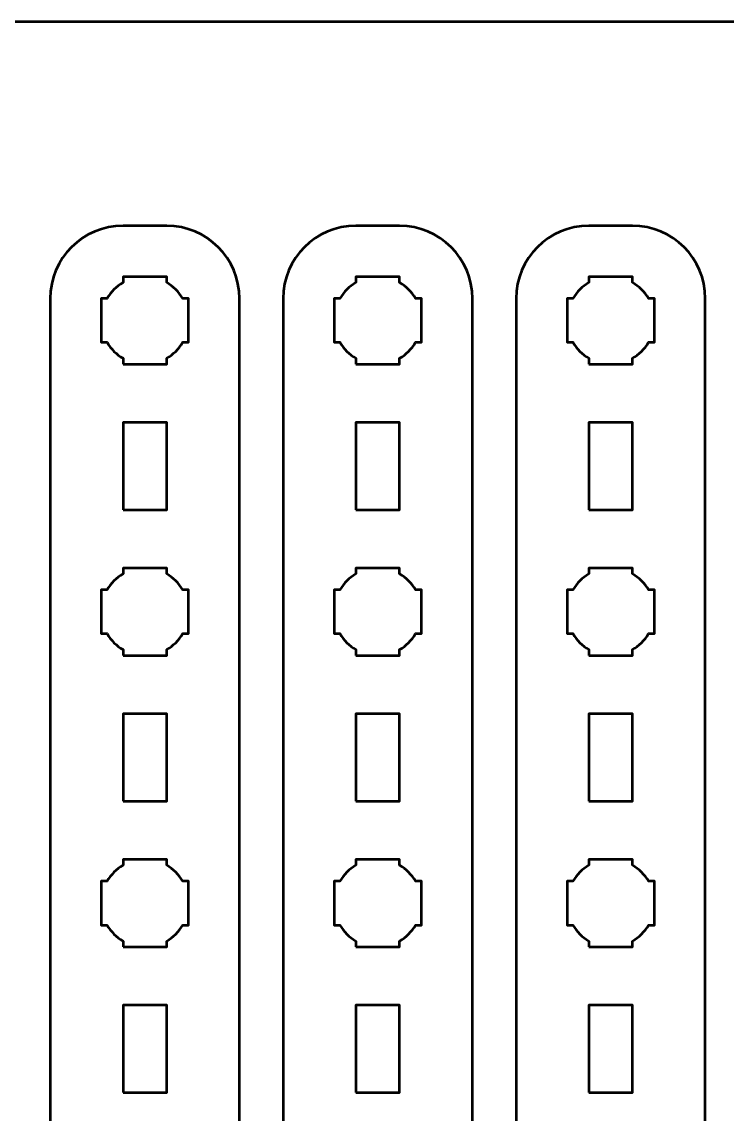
# Model space of a CAD drawing. Header units: centimetres. Extents: x -21 to 0, y -29.7 to 0.
# Drawn here: x -15.34 to -10.5, y -7.5 to 0 of the extents above; entities that cross this region are included whole.
import ezdxf

# ---------------------------------------------------------------- set-up
doc = ezdxf.new("R2010")
doc.units = ezdxf.units.CM
doc.header["$MEASUREMENT"] = 0
doc.layers.add('Layer 1', color=7, linetype='Continuous')

msp = doc.modelspace()

# ---------------------------------------------------------------- linework, layer by layer
at = {"layer": 'Layer 1', "color": 1, "lineweight": 53}
msp.add_open_spline([(-21.00003, -29.19995), (-21.00003, -29.19995), (-21.00003, -5.89992), (-21.00003, -5.89992), (-21.00003, -5.89992), (-21.00003, -5.81709), (-20.93286, -5.74992), (-20.85003, -5.74992), (-20.85003, -5.74992), (-20.7672, -5.74992), (-20.70003, -5.68275), (-20.70003, -5.59992), (-20.70003, -5.59992), (-20.70003, -5.51709), (-20.7672, -5.44992), (-20.85003, -5.44992), (-20.85003, -5.44992), (-20.93286, -5.44992), (-21.00003, -5.38275), (-21.00003, -5.29992), (-21.00003, -5.29992), (-21.00003, -5.21709), (-20.93286, -5.14992), (-20.85003, -5.14992), (-20.85003, -5.14992), (-20.7672, -5.14992), (-20.70003, -5.08275), (-20.70003, -4.99992), (-20.70003, -4.99992), (-20.70003, -4.91709), (-20.7672, -4.84992), (-20.85003, -4.84992), (-20.85003, -4.84992), (-20.93286, -4.84992), (-21.00003, -4.78275), (-21.00003, -4.69992), (-21.00003, -4.69992), (-21.00003, -4.61709), (-20.93286, -4.54992), (-20.85003, -4.54992), (-20.85003, -4.54992), (-20.7672, -4.54992), (-20.70003, -4.48275), (-20.70003, -4.39992), (-20.70003, -4.39992), (-20.70003, -4.31709), (-20.7672, -4.24992), (-20.85003, -4.24992), (-20.85003, -4.24992), (-20.93286, -4.24992), (-21.00003, -4.18275), (-21.00003, -4.09992), (-21.00003, -4.09992), (-21.00003, -4.01709), (-20.93286, -3.94992), (-20.85003, -3.94992), (-20.85003, -3.94992), (-20.7672, -3.94992), (-20.70003, -3.88275), (-20.70003, -3.79992), (-20.70003, -3.79992), (-20.70003, -3.71709), (-20.7672, -3.64992), (-20.85003, -3.64992), (-20.85003, -3.64992), (-20.93286, -3.64992), (-21.00003, -3.58275), (-21.00003, -3.49992), (-21.00003, -3.49992), (-21.00003, -3.41709), (-20.93286, -3.34992), (-20.85003, -3.34992), (-20.85003, -3.34992), (-20.7672, -3.34992), (-20.70003, -3.28275), (-20.70003, -3.19992), (-20.70003, -3.19992), (-20.70003, -3.11709), (-20.7672, -3.04992), (-20.85003, -3.04992), (-20.85003, -3.04992), (-20.93286, -3.04992), (-21.00003, -2.98275), (-21.00003, -2.89992), (-21.00003, -2.89992), (-21.00003, -2.81709), (-20.93286, -2.74992), (-20.85003, -2.74992), (-20.85003, -2.74992), (-20.7672, -2.74992), (-20.70003, -2.68275), (-20.70003, -2.59992), (-20.70003, -2.59992), (-20.70003, -2.51709), (-20.7672, -2.44992), (-20.85003, -2.44992), (-20.85003, -2.44992), (-20.93286, -2.44992), (-21.00003, -2.38275), (-21.00003, -2.29992), (-21.00003, -2.29992), (-21.00003, -2.21709), (-20.93286, -2.14992), (-20.85003, -2.14992), (-20.85003, -2.14992), (-20.7672, -2.14992), (-20.70003, -2.08275), (-20.70003, -1.99992), (-20.70003, -1.99992), (-20.70003, -1.91709), (-20.7672, -1.84992), (-20.85003, -1.84992), (-20.85003, -1.84992), (-20.93286, -1.84992), (-21.00003, -1.78275), (-21.00003, -1.69992), (-21.00003, -1.69992), (-21.00003, -1.61709), (-20.93286, -1.54992), (-20.85003, -1.54992), (-20.85003, -1.54992), (-20.7672, -1.54992), (-20.70003, -1.48275), (-20.70003, -1.39992), (-20.70003, -1.39992), (-20.70003, -1.31709), (-20.7672, -1.24992), (-20.85003, -1.24992), (-20.85003, -1.24992), (-20.93286, -1.24992), (-21.00003, -1.18275), (-21.00003, -1.09992), (-21.00003, -1.09992), (-21.00003, -1.09992), (-21.00003, -0.49992), (-21.00003, -0.49992), (-21.00003, -0.49992), (-21.00003, -0.22295), (-20.77694, 0.00004), (-20.49994, 0.00004), (-20.49994, 0.00004), (-20.49994, 0.00004), (-0.50008, 0.00004), (-0.50008, 0.00004), (-0.50008, 0.00004), (-0.22294, 0.00004), (0.00002, -0.22295), (0.00002, -0.49992), (0.00002, -0.49992), (0.00002, -0.49992), (0.00002, -29.19995), (0.00002, -29.19995), (0.00002, -29.19995), (0.00002, -29.47695), (-0.22294, -29.70004), (-0.50008, -29.70004), (-0.50008, -29.70004), (-0.50008, -29.70004), (-20.49994, -29.70004), (-20.49994, -29.70004), (-20.49994, -29.70004), (-20.77694, -29.70004), (-21.00003, -29.47695), (-21.00003, -29.19995)], degree=3, knots=[0, 0, 0, 0, 0.0243902, 0.0243902, 0.0243902, 0.0243902, 0.0487805, 0.0487805, 0.0487805, 0.0487805, 0.0731707, 0.0731707, 0.0731707, 0.0731707, 0.097561, 0.097561, 0.097561, 0.097561, 0.1219512, 0.1219512, 0.1219512, 0.1219512, 0.1463415, 0.1463415, 0.1463415, 0.1463415, 0.1707317, 0.1707317, 0.1707317, 0.1707317, 0.195122, 0.195122, 0.195122, 0.195122, 0.2195122, 0.2195122, 0.2195122, 0.2195122, 0.2439024, 0.2439024, 0.2439024, 0.2439024, 0.2682927, 0.2682927, 0.2682927, 0.2682927, 0.2926829, 0.2926829, 0.2926829, 0.2926829, 0.3170732, 0.3170732, 0.3170732, 0.3170732, 0.3414634, 0.3414634, 0.3414634, 0.3414634, 0.3658537, 0.3658537, 0.3658537, 0.3658537, 0.3902439, 0.3902439, 0.3902439, 0.3902439, 0.4146341, 0.4146341, 0.4146341, 0.4146341, 0.4390244, 0.4390244, 0.4390244, 0.4390244, 0.4634146, 0.4634146, 0.4634146, 0.4634146, 0.4878049, 0.4878049, 0.4878049, 0.4878049, 0.5121951, 0.5121951, 0.5121951, 0.5121951, 0.5365854, 0.5365854, 0.5365854, 0.5365854, 0.5609756, 0.5609756, 0.5609756, 0.5609756, 0.5853659, 0.5853659, 0.5853659, 0.5853659, 0.6097561, 0.6097561, 0.6097561, 0.6097561, 0.6341463, 0.6341463, 0.6341463, 0.6341463, 0.6585366, 0.6585366, 0.6585366, 0.6585366, 0.6829268, 0.6829268, 0.6829268, 0.6829268, 0.7073171, 0.7073171, 0.7073171, 0.7073171, 0.7317073, 0.7317073, 0.7317073, 0.7317073, 0.7560976, 0.7560976, 0.7560976, 0.7560976, 0.7804878, 0.7804878, 0.7804878, 0.7804878, 0.804878, 0.804878, 0.804878, 0.804878, 0.8292683, 0.8292683, 0.8292683, 0.8292683, 0.8536585, 0.8536585, 0.8536585, 0.8536585, 0.8780488, 0.8780488, 0.8780488, 0.8780488, 0.902439, 0.902439, 0.902439, 0.902439, 0.9268293, 0.9268293, 0.9268293, 0.9268293, 0.9512195, 0.9512195, 0.9512195, 0.9512195, 0.9756098, 0.9756098, 0.9756098, 0.9756098, 1, 1, 1, 1], dxfattribs=at)
at = {"layer": 'Layer 1', "color": 114, "lineweight": 53}
for points in [[(-14.35, -14.7), (-14.35, -14.7), (-14.65, -14.7), (-14.65, -14.7), (-14.65, -14.7), (-14.92609, -14.7), (-15.15, -14.47609), (-15.15, -14.2), (-15.15, -14.2), (-15.15, -14.2), (-15.15, -1.9), (-15.15, -1.9), (-15.15, -1.9), (-15.15, -1.62391), (-14.92609, -1.4), (-14.65, -1.4), (-14.65, -1.4), (-14.65, -1.4), (-14.35, -1.4), (-14.35, -1.4), (-14.35, -1.4), (-14.07391, -1.4), (-13.85, -1.62391), (-13.85, -1.9), (-13.85, -1.9), (-13.85, -1.9), (-13.85, -14.2), (-13.85, -14.2), (-13.85, -14.2), (-13.85, -14.47609), (-14.07391, -14.7), (-14.35, -14.7)], [(-12.75, -14.7), (-12.75, -14.7), (-13.05, -14.7), (-13.05, -14.7), (-13.05, -14.7), (-13.32609, -14.7), (-13.55, -14.47609), (-13.55, -14.2), (-13.55, -14.2), (-13.55, -14.2), (-13.55, -1.9), (-13.55, -1.9), (-13.55, -1.9), (-13.55, -1.62391), (-13.32609, -1.4), (-13.05, -1.4), (-13.05, -1.4), (-13.05, -1.4), (-12.75, -1.4), (-12.75, -1.4), (-12.75, -1.4), (-12.47391, -1.4), (-12.25, -1.62391), (-12.25, -1.9), (-12.25, -1.9), (-12.25, -1.9), (-12.25, -14.2), (-12.25, -14.2), (-12.25, -14.2), (-12.25, -14.47609), (-12.47391, -14.7), (-12.75, -14.7)], [(-11.15, -14.7), (-11.15, -14.7), (-11.45, -14.7), (-11.45, -14.7), (-11.45, -14.7), (-11.72609, -14.7), (-11.95, -14.47609), (-11.95, -14.2), (-11.95, -14.2), (-11.95, -14.2), (-11.95, -1.9), (-11.95, -1.9), (-11.95, -1.9), (-11.95, -1.62391), (-11.72609, -1.4), (-11.45, -1.4), (-11.45, -1.4), (-11.45, -1.4), (-11.15, -1.4), (-11.15, -1.4), (-11.15, -1.4), (-10.87391, -1.4), (-10.65, -1.62391), (-10.65, -1.9), (-10.65, -1.9), (-10.65, -1.9), (-10.65, -14.2), (-10.65, -14.2), (-10.65, -14.2), (-10.65, -14.47609), (-10.87391, -14.7), (-11.15, -14.7)]]:
    msp.add_open_spline(points, degree=3, knots=[0, 0, 0, 0, 0.125, 0.125, 0.125, 0.125, 0.25, 0.25, 0.25, 0.25, 0.375, 0.375, 0.375, 0.375, 0.5, 0.5, 0.5, 0.5, 0.625, 0.625, 0.625, 0.625, 0.75, 0.75, 0.75, 0.75, 0.875, 0.875, 0.875, 0.875, 1, 1, 1, 1], dxfattribs=at)
at = {"layer": 'Layer 1', "lineweight": 53}
for points, knots in [([(-14.65, -2.35), (-14.65, -2.35), (-14.65, -2.30985), (-14.65, -2.30985), (-14.65, -2.30985), (-14.69553, -2.2835), (-14.7335, -2.24553), (-14.75985, -2.2), (-14.75985, -2.2), (-14.75985, -2.2), (-14.8, -2.2), (-14.8, -2.2), (-14.8, -2.2), (-14.8, -2.2), (-14.8, -2.05), (-14.8, -2.05), (-14.8, -2.05), (-14.8, -2.05), (-14.8, -1.9), (-14.8, -1.9), (-14.8, -1.9), (-14.8, -1.9), (-14.75985, -1.9), (-14.75985, -1.9), (-14.75985, -1.9), (-14.7335, -1.85447), (-14.69553, -1.8165), (-14.65, -1.79015), (-14.65, -1.79015), (-14.65, -1.79015), (-14.65, -1.75), (-14.65, -1.75), (-14.65, -1.75), (-14.65, -1.75), (-14.5, -1.75), (-14.5, -1.75), (-14.5, -1.75), (-14.5, -1.75), (-14.35, -1.75), (-14.35, -1.75), (-14.35, -1.75), (-14.35, -1.75), (-14.35, -1.79015), (-14.35, -1.79015), (-14.35, -1.79015), (-14.30447, -1.8165), (-14.2665, -1.85447), (-14.24015, -1.9), (-14.24015, -1.9), (-14.24015, -1.9), (-14.2, -1.9), (-14.2, -1.9), (-14.2, -1.9), (-14.2, -1.9), (-14.2, -2.05), (-14.2, -2.05), (-14.2, -2.05), (-14.2, -2.05), (-14.2, -2.2), (-14.2, -2.2), (-14.2, -2.2), (-14.2, -2.2), (-14.24015, -2.2), (-14.24015, -2.2), (-14.24015, -2.2), (-14.2665, -2.24553), (-14.30447, -2.2835), (-14.35, -2.30985), (-14.35, -2.30985), (-14.35, -2.30985), (-14.35, -2.35), (-14.35, -2.35), (-14.35, -2.35), (-14.35, -2.35), (-14.5, -2.35), (-14.5, -2.35), (-14.5, -2.35), (-14.5, -2.35), (-14.65, -2.35), (-14.65, -2.35)], [0, 0, 0, 0, 0.05, 0.05, 0.05, 0.05, 0.1, 0.1, 0.1, 0.1, 0.15, 0.15, 0.15, 0.15, 0.2, 0.2, 0.2, 0.2, 0.25, 0.25, 0.25, 0.25, 0.3, 0.3, 0.3, 0.3, 0.35, 0.35, 0.35, 0.35, 0.4, 0.4, 0.4, 0.4, 0.45, 0.45, 0.45, 0.45, 0.5, 0.5, 0.5, 0.5, 0.55, 0.55, 0.55, 0.55, 0.6, 0.6, 0.6, 0.6, 0.65, 0.65, 0.65, 0.65, 0.7, 0.7, 0.7, 0.7, 0.75, 0.75, 0.75, 0.75, 0.8, 0.8, 0.8, 0.8, 0.85, 0.85, 0.85, 0.85, 0.9, 0.9, 0.9, 0.9, 0.95, 0.95, 0.95, 0.95, 1, 1, 1, 1]), ([(-13.05, -2.35), (-13.05, -2.35), (-13.05, -2.30985), (-13.05, -2.30985), (-13.05, -2.30985), (-13.09553, -2.2835), (-13.1335, -2.24553), (-13.15985, -2.2), (-13.15985, -2.2), (-13.15985, -2.2), (-13.2, -2.2), (-13.2, -2.2), (-13.2, -2.2), (-13.2, -2.2), (-13.2, -2.05), (-13.2, -2.05), (-13.2, -2.05), (-13.2, -2.05), (-13.2, -1.9), (-13.2, -1.9), (-13.2, -1.9), (-13.2, -1.9), (-13.15985, -1.9), (-13.15985, -1.9), (-13.15985, -1.9), (-13.1335, -1.85447), (-13.09553, -1.8165), (-13.05, -1.79015), (-13.05, -1.79015), (-13.05, -1.79015), (-13.05, -1.75), (-13.05, -1.75), (-13.05, -1.75), (-13.05, -1.75), (-12.9, -1.75), (-12.9, -1.75), (-12.9, -1.75), (-12.9, -1.75), (-12.75, -1.75), (-12.75, -1.75), (-12.75, -1.75), (-12.75, -1.75), (-12.75, -1.79015), (-12.75, -1.79015), (-12.75, -1.79015), (-12.70447, -1.8165), (-12.6665, -1.85447), (-12.64015, -1.9), (-12.64015, -1.9), (-12.64015, -1.9), (-12.6, -1.9), (-12.6, -1.9), (-12.6, -1.9), (-12.6, -1.9), (-12.6, -2.05), (-12.6, -2.05), (-12.6, -2.05), (-12.6, -2.05), (-12.6, -2.2), (-12.6, -2.2), (-12.6, -2.2), (-12.6, -2.2), (-12.64015, -2.2), (-12.64015, -2.2), (-12.64015, -2.2), (-12.6665, -2.24553), (-12.70447, -2.2835), (-12.75, -2.30985), (-12.75, -2.30985), (-12.75, -2.30985), (-12.75, -2.35), (-12.75, -2.35), (-12.75, -2.35), (-12.75, -2.35), (-12.9, -2.35), (-12.9, -2.35), (-12.9, -2.35), (-12.9, -2.35), (-13.05, -2.35), (-13.05, -2.35)], [0, 0, 0, 0, 0.05, 0.05, 0.05, 0.05, 0.1, 0.1, 0.1, 0.1, 0.15, 0.15, 0.15, 0.15, 0.2, 0.2, 0.2, 0.2, 0.25, 0.25, 0.25, 0.25, 0.3, 0.3, 0.3, 0.3, 0.35, 0.35, 0.35, 0.35, 0.4, 0.4, 0.4, 0.4, 0.45, 0.45, 0.45, 0.45, 0.5, 0.5, 0.5, 0.5, 0.55, 0.55, 0.55, 0.55, 0.6, 0.6, 0.6, 0.6, 0.65, 0.65, 0.65, 0.65, 0.7, 0.7, 0.7, 0.7, 0.75, 0.75, 0.75, 0.75, 0.8, 0.8, 0.8, 0.8, 0.85, 0.85, 0.85, 0.85, 0.9, 0.9, 0.9, 0.9, 0.95, 0.95, 0.95, 0.95, 1, 1, 1, 1]), ([(-11.45, -2.35), (-11.45, -2.35), (-11.45, -2.30985), (-11.45, -2.30985), (-11.45, -2.30985), (-11.49553, -2.2835), (-11.5335, -2.24553), (-11.55985, -2.2), (-11.55985, -2.2), (-11.55985, -2.2), (-11.6, -2.2), (-11.6, -2.2), (-11.6, -2.2), (-11.6, -2.2), (-11.6, -2.05), (-11.6, -2.05), (-11.6, -2.05), (-11.6, -2.05), (-11.6, -1.9), (-11.6, -1.9), (-11.6, -1.9), (-11.6, -1.9), (-11.55985, -1.9), (-11.55985, -1.9), (-11.55985, -1.9), (-11.5335, -1.85447), (-11.49553, -1.8165), (-11.45, -1.79015), (-11.45, -1.79015), (-11.45, -1.79015), (-11.45, -1.75), (-11.45, -1.75), (-11.45, -1.75), (-11.45, -1.75), (-11.3, -1.75), (-11.3, -1.75), (-11.3, -1.75), (-11.3, -1.75), (-11.15, -1.75), (-11.15, -1.75), (-11.15, -1.75), (-11.15, -1.75), (-11.15, -1.79015), (-11.15, -1.79015), (-11.15, -1.79015), (-11.10447, -1.8165), (-11.0665, -1.85447), (-11.04015, -1.9), (-11.04015, -1.9), (-11.04015, -1.9), (-11, -1.9), (-11, -1.9), (-11, -1.9), (-11, -1.9), (-11, -2.05), (-11, -2.05), (-11, -2.05), (-11, -2.05), (-11, -2.2), (-11, -2.2), (-11, -2.2), (-11, -2.2), (-11.04015, -2.2), (-11.04015, -2.2), (-11.04015, -2.2), (-11.0665, -2.24553), (-11.10447, -2.2835), (-11.15, -2.30985), (-11.15, -2.30985), (-11.15, -2.30985), (-11.15, -2.35), (-11.15, -2.35), (-11.15, -2.35), (-11.15, -2.35), (-11.3, -2.35), (-11.3, -2.35), (-11.3, -2.35), (-11.3, -2.35), (-11.45, -2.35), (-11.45, -2.35)], [0, 0, 0, 0, 0.05, 0.05, 0.05, 0.05, 0.1, 0.1, 0.1, 0.1, 0.15, 0.15, 0.15, 0.15, 0.2, 0.2, 0.2, 0.2, 0.25, 0.25, 0.25, 0.25, 0.3, 0.3, 0.3, 0.3, 0.35, 0.35, 0.35, 0.35, 0.4, 0.4, 0.4, 0.4, 0.45, 0.45, 0.45, 0.45, 0.5, 0.5, 0.5, 0.5, 0.55, 0.55, 0.55, 0.55, 0.6, 0.6, 0.6, 0.6, 0.65, 0.65, 0.65, 0.65, 0.7, 0.7, 0.7, 0.7, 0.75, 0.75, 0.75, 0.75, 0.8, 0.8, 0.8, 0.8, 0.85, 0.85, 0.85, 0.85, 0.9, 0.9, 0.9, 0.9, 0.95, 0.95, 0.95, 0.95, 1, 1, 1, 1]), ([(-14.65, -3.35), (-14.65, -3.35), (-14.65, -2.75), (-14.65, -2.75), (-14.65, -2.75), (-14.65, -2.75), (-14.35, -2.75), (-14.35, -2.75), (-14.35, -2.75), (-14.35, -2.75), (-14.35, -3.35), (-14.35, -3.35), (-14.35, -3.35), (-14.35, -3.35), (-14.65, -3.35), (-14.65, -3.35)], [0, 0, 0, 0, 0.25, 0.25, 0.25, 0.25, 0.5, 0.5, 0.5, 0.5, 0.75, 0.75, 0.75, 0.75, 1, 1, 1, 1]), ([(-13.05, -3.35), (-13.05, -3.35), (-13.05, -2.75), (-13.05, -2.75), (-13.05, -2.75), (-13.05, -2.75), (-12.75, -2.75), (-12.75, -2.75), (-12.75, -2.75), (-12.75, -2.75), (-12.75, -3.35), (-12.75, -3.35), (-12.75, -3.35), (-12.75, -3.35), (-13.05, -3.35), (-13.05, -3.35)], [0, 0, 0, 0, 0.25, 0.25, 0.25, 0.25, 0.5, 0.5, 0.5, 0.5, 0.75, 0.75, 0.75, 0.75, 1, 1, 1, 1]), ([(-11.45, -3.35), (-11.45, -3.35), (-11.45, -2.75), (-11.45, -2.75), (-11.45, -2.75), (-11.45, -2.75), (-11.15, -2.75), (-11.15, -2.75), (-11.15, -2.75), (-11.15, -2.75), (-11.15, -3.35), (-11.15, -3.35), (-11.15, -3.35), (-11.15, -3.35), (-11.45, -3.35), (-11.45, -3.35)], [0, 0, 0, 0, 0.25, 0.25, 0.25, 0.25, 0.5, 0.5, 0.5, 0.5, 0.75, 0.75, 0.75, 0.75, 1, 1, 1, 1]), ([(-14.65, -4.35), (-14.65, -4.35), (-14.65, -4.30985), (-14.65, -4.30985), (-14.65, -4.30985), (-14.69553, -4.2835), (-14.7335, -4.24553), (-14.75985, -4.2), (-14.75985, -4.2), (-14.75985, -4.2), (-14.8, -4.2), (-14.8, -4.2), (-14.8, -4.2), (-14.8, -4.2), (-14.8, -4.05), (-14.8, -4.05), (-14.8, -4.05), (-14.8, -4.05), (-14.8, -3.9), (-14.8, -3.9), (-14.8, -3.9), (-14.8, -3.9), (-14.75985, -3.9), (-14.75985, -3.9), (-14.75985, -3.9), (-14.7335, -3.85447), (-14.69553, -3.8165), (-14.65, -3.79015), (-14.65, -3.79015), (-14.65, -3.79015), (-14.65, -3.75), (-14.65, -3.75), (-14.65, -3.75), (-14.65, -3.75), (-14.5, -3.75), (-14.5, -3.75), (-14.5, -3.75), (-14.5, -3.75), (-14.35, -3.75), (-14.35, -3.75), (-14.35, -3.75), (-14.35, -3.75), (-14.35, -3.79015), (-14.35, -3.79015), (-14.35, -3.79015), (-14.30447, -3.8165), (-14.2665, -3.85447), (-14.24015, -3.9), (-14.24015, -3.9), (-14.24015, -3.9), (-14.2, -3.9), (-14.2, -3.9), (-14.2, -3.9), (-14.2, -3.9), (-14.2, -4.05), (-14.2, -4.05), (-14.2, -4.05), (-14.2, -4.05), (-14.2, -4.2), (-14.2, -4.2), (-14.2, -4.2), (-14.2, -4.2), (-14.24015, -4.2), (-14.24015, -4.2), (-14.24015, -4.2), (-14.2665, -4.24553), (-14.30447, -4.2835), (-14.35, -4.30985), (-14.35, -4.30985), (-14.35, -4.30985), (-14.35, -4.35), (-14.35, -4.35), (-14.35, -4.35), (-14.35, -4.35), (-14.5, -4.35), (-14.5, -4.35), (-14.5, -4.35), (-14.5, -4.35), (-14.65, -4.35), (-14.65, -4.35)], [0, 0, 0, 0, 0.05, 0.05, 0.05, 0.05, 0.1, 0.1, 0.1, 0.1, 0.15, 0.15, 0.15, 0.15, 0.2, 0.2, 0.2, 0.2, 0.25, 0.25, 0.25, 0.25, 0.3, 0.3, 0.3, 0.3, 0.35, 0.35, 0.35, 0.35, 0.4, 0.4, 0.4, 0.4, 0.45, 0.45, 0.45, 0.45, 0.5, 0.5, 0.5, 0.5, 0.55, 0.55, 0.55, 0.55, 0.6, 0.6, 0.6, 0.6, 0.65, 0.65, 0.65, 0.65, 0.7, 0.7, 0.7, 0.7, 0.75, 0.75, 0.75, 0.75, 0.8, 0.8, 0.8, 0.8, 0.85, 0.85, 0.85, 0.85, 0.9, 0.9, 0.9, 0.9, 0.95, 0.95, 0.95, 0.95, 1, 1, 1, 1]), ([(-13.05, -4.35), (-13.05, -4.35), (-13.05, -4.30985), (-13.05, -4.30985), (-13.05, -4.30985), (-13.09553, -4.2835), (-13.1335, -4.24553), (-13.15985, -4.2), (-13.15985, -4.2), (-13.15985, -4.2), (-13.2, -4.2), (-13.2, -4.2), (-13.2, -4.2), (-13.2, -4.2), (-13.2, -4.05), (-13.2, -4.05), (-13.2, -4.05), (-13.2, -4.05), (-13.2, -3.9), (-13.2, -3.9), (-13.2, -3.9), (-13.2, -3.9), (-13.15985, -3.9), (-13.15985, -3.9), (-13.15985, -3.9), (-13.1335, -3.85447), (-13.09553, -3.8165), (-13.05, -3.79015), (-13.05, -3.79015), (-13.05, -3.79015), (-13.05, -3.75), (-13.05, -3.75), (-13.05, -3.75), (-13.05, -3.75), (-12.9, -3.75), (-12.9, -3.75), (-12.9, -3.75), (-12.9, -3.75), (-12.75, -3.75), (-12.75, -3.75), (-12.75, -3.75), (-12.75, -3.75), (-12.75, -3.79015), (-12.75, -3.79015), (-12.75, -3.79015), (-12.70447, -3.8165), (-12.6665, -3.85447), (-12.64015, -3.9), (-12.64015, -3.9), (-12.64015, -3.9), (-12.6, -3.9), (-12.6, -3.9), (-12.6, -3.9), (-12.6, -3.9), (-12.6, -4.05), (-12.6, -4.05), (-12.6, -4.05), (-12.6, -4.05), (-12.6, -4.2), (-12.6, -4.2), (-12.6, -4.2), (-12.6, -4.2), (-12.64015, -4.2), (-12.64015, -4.2), (-12.64015, -4.2), (-12.6665, -4.24553), (-12.70447, -4.2835), (-12.75, -4.30985), (-12.75, -4.30985), (-12.75, -4.30985), (-12.75, -4.35), (-12.75, -4.35), (-12.75, -4.35), (-12.75, -4.35), (-12.9, -4.35), (-12.9, -4.35), (-12.9, -4.35), (-12.9, -4.35), (-13.05, -4.35), (-13.05, -4.35)], [0, 0, 0, 0, 0.05, 0.05, 0.05, 0.05, 0.1, 0.1, 0.1, 0.1, 0.15, 0.15, 0.15, 0.15, 0.2, 0.2, 0.2, 0.2, 0.25, 0.25, 0.25, 0.25, 0.3, 0.3, 0.3, 0.3, 0.35, 0.35, 0.35, 0.35, 0.4, 0.4, 0.4, 0.4, 0.45, 0.45, 0.45, 0.45, 0.5, 0.5, 0.5, 0.5, 0.55, 0.55, 0.55, 0.55, 0.6, 0.6, 0.6, 0.6, 0.65, 0.65, 0.65, 0.65, 0.7, 0.7, 0.7, 0.7, 0.75, 0.75, 0.75, 0.75, 0.8, 0.8, 0.8, 0.8, 0.85, 0.85, 0.85, 0.85, 0.9, 0.9, 0.9, 0.9, 0.95, 0.95, 0.95, 0.95, 1, 1, 1, 1]), ([(-11.45, -4.35), (-11.45, -4.35), (-11.45, -4.30985), (-11.45, -4.30985), (-11.45, -4.30985), (-11.49553, -4.2835), (-11.5335, -4.24553), (-11.55985, -4.2), (-11.55985, -4.2), (-11.55985, -4.2), (-11.6, -4.2), (-11.6, -4.2), (-11.6, -4.2), (-11.6, -4.2), (-11.6, -4.05), (-11.6, -4.05), (-11.6, -4.05), (-11.6, -4.05), (-11.6, -3.9), (-11.6, -3.9), (-11.6, -3.9), (-11.6, -3.9), (-11.55985, -3.9), (-11.55985, -3.9), (-11.55985, -3.9), (-11.5335, -3.85447), (-11.49553, -3.8165), (-11.45, -3.79015), (-11.45, -3.79015), (-11.45, -3.79015), (-11.45, -3.75), (-11.45, -3.75), (-11.45, -3.75), (-11.45, -3.75), (-11.3, -3.75), (-11.3, -3.75), (-11.3, -3.75), (-11.3, -3.75), (-11.15, -3.75), (-11.15, -3.75), (-11.15, -3.75), (-11.15, -3.75), (-11.15, -3.79015), (-11.15, -3.79015), (-11.15, -3.79015), (-11.10447, -3.8165), (-11.0665, -3.85447), (-11.04015, -3.9), (-11.04015, -3.9), (-11.04015, -3.9), (-11, -3.9), (-11, -3.9), (-11, -3.9), (-11, -3.9), (-11, -4.05), (-11, -4.05), (-11, -4.05), (-11, -4.05), (-11, -4.2), (-11, -4.2), (-11, -4.2), (-11, -4.2), (-11.04015, -4.2), (-11.04015, -4.2), (-11.04015, -4.2), (-11.0665, -4.24553), (-11.10447, -4.2835), (-11.15, -4.30985), (-11.15, -4.30985), (-11.15, -4.30985), (-11.15, -4.35), (-11.15, -4.35), (-11.15, -4.35), (-11.15, -4.35), (-11.3, -4.35), (-11.3, -4.35), (-11.3, -4.35), (-11.3, -4.35), (-11.45, -4.35), (-11.45, -4.35)], [0, 0, 0, 0, 0.05, 0.05, 0.05, 0.05, 0.1, 0.1, 0.1, 0.1, 0.15, 0.15, 0.15, 0.15, 0.2, 0.2, 0.2, 0.2, 0.25, 0.25, 0.25, 0.25, 0.3, 0.3, 0.3, 0.3, 0.35, 0.35, 0.35, 0.35, 0.4, 0.4, 0.4, 0.4, 0.45, 0.45, 0.45, 0.45, 0.5, 0.5, 0.5, 0.5, 0.55, 0.55, 0.55, 0.55, 0.6, 0.6, 0.6, 0.6, 0.65, 0.65, 0.65, 0.65, 0.7, 0.7, 0.7, 0.7, 0.75, 0.75, 0.75, 0.75, 0.8, 0.8, 0.8, 0.8, 0.85, 0.85, 0.85, 0.85, 0.9, 0.9, 0.9, 0.9, 0.95, 0.95, 0.95, 0.95, 1, 1, 1, 1]), ([(-14.65, -5.35), (-14.65, -5.35), (-14.65, -4.75), (-14.65, -4.75), (-14.65, -4.75), (-14.65, -4.75), (-14.35, -4.75), (-14.35, -4.75), (-14.35, -4.75), (-14.35, -4.75), (-14.35, -5.35), (-14.35, -5.35), (-14.35, -5.35), (-14.35, -5.35), (-14.65, -5.35), (-14.65, -5.35)], [0, 0, 0, 0, 0.25, 0.25, 0.25, 0.25, 0.5, 0.5, 0.5, 0.5, 0.75, 0.75, 0.75, 0.75, 1, 1, 1, 1]), ([(-13.05, -5.35), (-13.05, -5.35), (-13.05, -4.75), (-13.05, -4.75), (-13.05, -4.75), (-13.05, -4.75), (-12.75, -4.75), (-12.75, -4.75), (-12.75, -4.75), (-12.75, -4.75), (-12.75, -5.35), (-12.75, -5.35), (-12.75, -5.35), (-12.75, -5.35), (-13.05, -5.35), (-13.05, -5.35)], [0, 0, 0, 0, 0.25, 0.25, 0.25, 0.25, 0.5, 0.5, 0.5, 0.5, 0.75, 0.75, 0.75, 0.75, 1, 1, 1, 1]), ([(-11.45, -5.35), (-11.45, -5.35), (-11.45, -4.75), (-11.45, -4.75), (-11.45, -4.75), (-11.45, -4.75), (-11.15, -4.75), (-11.15, -4.75), (-11.15, -4.75), (-11.15, -4.75), (-11.15, -5.35), (-11.15, -5.35), (-11.15, -5.35), (-11.15, -5.35), (-11.45, -5.35), (-11.45, -5.35)], [0, 0, 0, 0, 0.25, 0.25, 0.25, 0.25, 0.5, 0.5, 0.5, 0.5, 0.75, 0.75, 0.75, 0.75, 1, 1, 1, 1]), ([(-14.65, -6.35), (-14.65, -6.35), (-14.65, -6.30985), (-14.65, -6.30985), (-14.65, -6.30985), (-14.69553, -6.2835), (-14.7335, -6.24553), (-14.75985, -6.2), (-14.75985, -6.2), (-14.75985, -6.2), (-14.8, -6.2), (-14.8, -6.2), (-14.8, -6.2), (-14.8, -6.2), (-14.8, -6.05), (-14.8, -6.05), (-14.8, -6.05), (-14.8, -6.05), (-14.8, -5.9), (-14.8, -5.9), (-14.8, -5.9), (-14.8, -5.9), (-14.75985, -5.9), (-14.75985, -5.9), (-14.75985, -5.9), (-14.7335, -5.85447), (-14.69553, -5.8165), (-14.65, -5.79015), (-14.65, -5.79015), (-14.65, -5.79015), (-14.65, -5.75), (-14.65, -5.75), (-14.65, -5.75), (-14.65, -5.75), (-14.5, -5.75), (-14.5, -5.75), (-14.5, -5.75), (-14.5, -5.75), (-14.35, -5.75), (-14.35, -5.75), (-14.35, -5.75), (-14.35, -5.75), (-14.35, -5.79015), (-14.35, -5.79015), (-14.35, -5.79015), (-14.30447, -5.8165), (-14.2665, -5.85447), (-14.24015, -5.9), (-14.24015, -5.9), (-14.24015, -5.9), (-14.2, -5.9), (-14.2, -5.9), (-14.2, -5.9), (-14.2, -5.9), (-14.2, -6.05), (-14.2, -6.05), (-14.2, -6.05), (-14.2, -6.05), (-14.2, -6.2), (-14.2, -6.2), (-14.2, -6.2), (-14.2, -6.2), (-14.24015, -6.2), (-14.24015, -6.2), (-14.24015, -6.2), (-14.2665, -6.24553), (-14.30447, -6.2835), (-14.35, -6.30985), (-14.35, -6.30985), (-14.35, -6.30985), (-14.35, -6.35), (-14.35, -6.35), (-14.35, -6.35), (-14.35, -6.35), (-14.5, -6.35), (-14.5, -6.35), (-14.5, -6.35), (-14.5, -6.35), (-14.65, -6.35), (-14.65, -6.35)], [0, 0, 0, 0, 0.05, 0.05, 0.05, 0.05, 0.1, 0.1, 0.1, 0.1, 0.15, 0.15, 0.15, 0.15, 0.2, 0.2, 0.2, 0.2, 0.25, 0.25, 0.25, 0.25, 0.3, 0.3, 0.3, 0.3, 0.35, 0.35, 0.35, 0.35, 0.4, 0.4, 0.4, 0.4, 0.45, 0.45, 0.45, 0.45, 0.5, 0.5, 0.5, 0.5, 0.55, 0.55, 0.55, 0.55, 0.6, 0.6, 0.6, 0.6, 0.65, 0.65, 0.65, 0.65, 0.7, 0.7, 0.7, 0.7, 0.75, 0.75, 0.75, 0.75, 0.8, 0.8, 0.8, 0.8, 0.85, 0.85, 0.85, 0.85, 0.9, 0.9, 0.9, 0.9, 0.95, 0.95, 0.95, 0.95, 1, 1, 1, 1]), ([(-13.05, -6.35), (-13.05, -6.35), (-13.05, -6.30985), (-13.05, -6.30985), (-13.05, -6.30985), (-13.09553, -6.2835), (-13.1335, -6.24553), (-13.15985, -6.2), (-13.15985, -6.2), (-13.15985, -6.2), (-13.2, -6.2), (-13.2, -6.2), (-13.2, -6.2), (-13.2, -6.2), (-13.2, -6.05), (-13.2, -6.05), (-13.2, -6.05), (-13.2, -6.05), (-13.2, -5.9), (-13.2, -5.9), (-13.2, -5.9), (-13.2, -5.9), (-13.15985, -5.9), (-13.15985, -5.9), (-13.15985, -5.9), (-13.1335, -5.85447), (-13.09553, -5.8165), (-13.05, -5.79015), (-13.05, -5.79015), (-13.05, -5.79015), (-13.05, -5.75), (-13.05, -5.75), (-13.05, -5.75), (-13.05, -5.75), (-12.9, -5.75), (-12.9, -5.75), (-12.9, -5.75), (-12.9, -5.75), (-12.75, -5.75), (-12.75, -5.75), (-12.75, -5.75), (-12.75, -5.75), (-12.75, -5.79015), (-12.75, -5.79015), (-12.75, -5.79015), (-12.70447, -5.8165), (-12.6665, -5.85447), (-12.64015, -5.9), (-12.64015, -5.9), (-12.64015, -5.9), (-12.6, -5.9), (-12.6, -5.9), (-12.6, -5.9), (-12.6, -5.9), (-12.6, -6.05), (-12.6, -6.05), (-12.6, -6.05), (-12.6, -6.05), (-12.6, -6.2), (-12.6, -6.2), (-12.6, -6.2), (-12.6, -6.2), (-12.64015, -6.2), (-12.64015, -6.2), (-12.64015, -6.2), (-12.6665, -6.24553), (-12.70447, -6.2835), (-12.75, -6.30985), (-12.75, -6.30985), (-12.75, -6.30985), (-12.75, -6.35), (-12.75, -6.35), (-12.75, -6.35), (-12.75, -6.35), (-12.9, -6.35), (-12.9, -6.35), (-12.9, -6.35), (-12.9, -6.35), (-13.05, -6.35), (-13.05, -6.35)], [0, 0, 0, 0, 0.05, 0.05, 0.05, 0.05, 0.1, 0.1, 0.1, 0.1, 0.15, 0.15, 0.15, 0.15, 0.2, 0.2, 0.2, 0.2, 0.25, 0.25, 0.25, 0.25, 0.3, 0.3, 0.3, 0.3, 0.35, 0.35, 0.35, 0.35, 0.4, 0.4, 0.4, 0.4, 0.45, 0.45, 0.45, 0.45, 0.5, 0.5, 0.5, 0.5, 0.55, 0.55, 0.55, 0.55, 0.6, 0.6, 0.6, 0.6, 0.65, 0.65, 0.65, 0.65, 0.7, 0.7, 0.7, 0.7, 0.75, 0.75, 0.75, 0.75, 0.8, 0.8, 0.8, 0.8, 0.85, 0.85, 0.85, 0.85, 0.9, 0.9, 0.9, 0.9, 0.95, 0.95, 0.95, 0.95, 1, 1, 1, 1]), ([(-11.45, -6.35), (-11.45, -6.35), (-11.45, -6.30985), (-11.45, -6.30985), (-11.45, -6.30985), (-11.49553, -6.2835), (-11.5335, -6.24553), (-11.55985, -6.2), (-11.55985, -6.2), (-11.55985, -6.2), (-11.6, -6.2), (-11.6, -6.2), (-11.6, -6.2), (-11.6, -6.2), (-11.6, -6.05), (-11.6, -6.05), (-11.6, -6.05), (-11.6, -6.05), (-11.6, -5.9), (-11.6, -5.9), (-11.6, -5.9), (-11.6, -5.9), (-11.55985, -5.9), (-11.55985, -5.9), (-11.55985, -5.9), (-11.5335, -5.85447), (-11.49553, -5.8165), (-11.45, -5.79015), (-11.45, -5.79015), (-11.45, -5.79015), (-11.45, -5.75), (-11.45, -5.75), (-11.45, -5.75), (-11.45, -5.75), (-11.3, -5.75), (-11.3, -5.75), (-11.3, -5.75), (-11.3, -5.75), (-11.15, -5.75), (-11.15, -5.75), (-11.15, -5.75), (-11.15, -5.75), (-11.15, -5.79015), (-11.15, -5.79015), (-11.15, -5.79015), (-11.10447, -5.8165), (-11.0665, -5.85447), (-11.04015, -5.9), (-11.04015, -5.9), (-11.04015, -5.9), (-11, -5.9), (-11, -5.9), (-11, -5.9), (-11, -5.9), (-11, -6.05), (-11, -6.05), (-11, -6.05), (-11, -6.05), (-11, -6.2), (-11, -6.2), (-11, -6.2), (-11, -6.2), (-11.04015, -6.2), (-11.04015, -6.2), (-11.04015, -6.2), (-11.0665, -6.24553), (-11.10447, -6.2835), (-11.15, -6.30985), (-11.15, -6.30985), (-11.15, -6.30985), (-11.15, -6.35), (-11.15, -6.35), (-11.15, -6.35), (-11.15, -6.35), (-11.3, -6.35), (-11.3, -6.35), (-11.3, -6.35), (-11.3, -6.35), (-11.45, -6.35), (-11.45, -6.35)], [0, 0, 0, 0, 0.05, 0.05, 0.05, 0.05, 0.1, 0.1, 0.1, 0.1, 0.15, 0.15, 0.15, 0.15, 0.2, 0.2, 0.2, 0.2, 0.25, 0.25, 0.25, 0.25, 0.3, 0.3, 0.3, 0.3, 0.35, 0.35, 0.35, 0.35, 0.4, 0.4, 0.4, 0.4, 0.45, 0.45, 0.45, 0.45, 0.5, 0.5, 0.5, 0.5, 0.55, 0.55, 0.55, 0.55, 0.6, 0.6, 0.6, 0.6, 0.65, 0.65, 0.65, 0.65, 0.7, 0.7, 0.7, 0.7, 0.75, 0.75, 0.75, 0.75, 0.8, 0.8, 0.8, 0.8, 0.85, 0.85, 0.85, 0.85, 0.9, 0.9, 0.9, 0.9, 0.95, 0.95, 0.95, 0.95, 1, 1, 1, 1]), ([(-14.65, -7.35), (-14.65, -7.35), (-14.65, -6.75), (-14.65, -6.75), (-14.65, -6.75), (-14.65, -6.75), (-14.35, -6.75), (-14.35, -6.75), (-14.35, -6.75), (-14.35, -6.75), (-14.35, -7.35), (-14.35, -7.35), (-14.35, -7.35), (-14.35, -7.35), (-14.65, -7.35), (-14.65, -7.35)], [0, 0, 0, 0, 0.25, 0.25, 0.25, 0.25, 0.5, 0.5, 0.5, 0.5, 0.75, 0.75, 0.75, 0.75, 1, 1, 1, 1]), ([(-13.05, -7.35), (-13.05, -7.35), (-13.05, -6.75), (-13.05, -6.75), (-13.05, -6.75), (-13.05, -6.75), (-12.75, -6.75), (-12.75, -6.75), (-12.75, -6.75), (-12.75, -6.75), (-12.75, -7.35), (-12.75, -7.35), (-12.75, -7.35), (-12.75, -7.35), (-13.05, -7.35), (-13.05, -7.35)], [0, 0, 0, 0, 0.25, 0.25, 0.25, 0.25, 0.5, 0.5, 0.5, 0.5, 0.75, 0.75, 0.75, 0.75, 1, 1, 1, 1]), ([(-11.45, -7.35), (-11.45, -7.35), (-11.45, -6.75), (-11.45, -6.75), (-11.45, -6.75), (-11.45, -6.75), (-11.15, -6.75), (-11.15, -6.75), (-11.15, -6.75), (-11.15, -6.75), (-11.15, -7.35), (-11.15, -7.35), (-11.15, -7.35), (-11.15, -7.35), (-11.45, -7.35), (-11.45, -7.35)], [0, 0, 0, 0, 0.25, 0.25, 0.25, 0.25, 0.5, 0.5, 0.5, 0.5, 0.75, 0.75, 0.75, 0.75, 1, 1, 1, 1])]:
    msp.add_open_spline(points, degree=3, knots=knots, dxfattribs=at)

doc.saveas('drawing.dxf')
